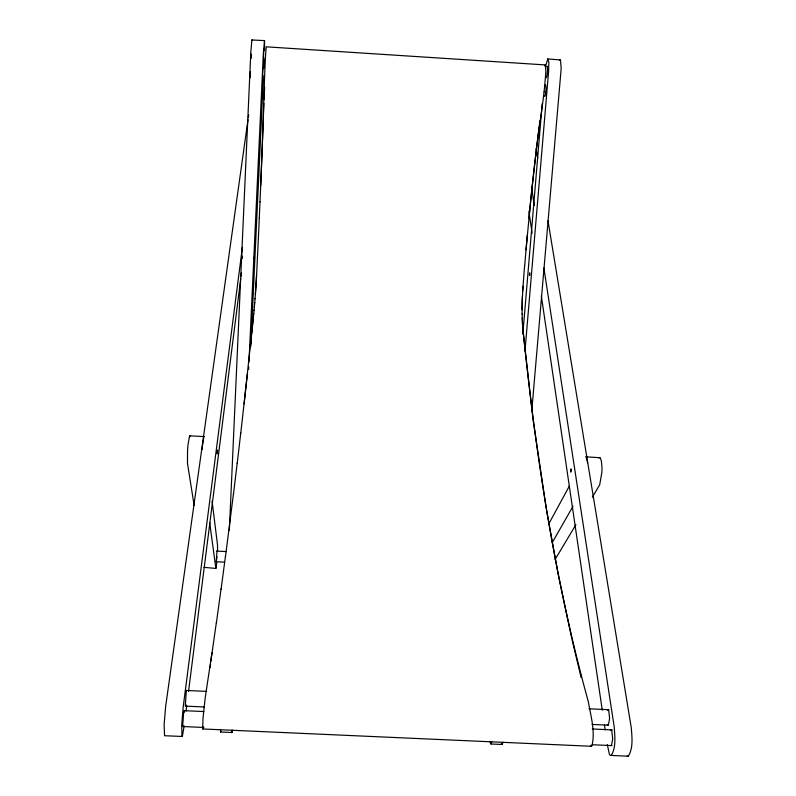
<?xml version="1.0" encoding="UTF-8"?>
<svg xmlns="http://www.w3.org/2000/svg" width="796" height="796" viewBox="0 0 796 796"><rect width="100%" height="100%" fill="white"/><g stroke="black" fill="none" stroke-linecap="round" stroke-linejoin="round"><path stroke-width="1.19" d="M217.577 550.902L217.527 545.061L212.094 501.102M242.153 258.421L242.382 256.004M251.138 54.068L251.148 58.476M264.61 50.168L264.521 40.606L251.884 39.979L250.83 52.029L229.347 530.265M260.68 185.786A670.033 36.974 -86.8 0 0 263.168 121.4A81.57 3.224 -87.1 0 0 263.526 110.704L263.735 103.351A179.498 6.149 -87.2 0 1 264.69 74.098L264.769 72.297A64.576 2.368 -87.2 0 1 265.665 53.203L266.262 46.825L545.399 64.924L545.837 71.312A64.058 7.841 -85.5 0 1 544.245 90.197L544.066 91.968M242.382 256.949L242.312 258.222M250.342 71.521L250.362 77.65M254.292 258.312C254.252 262.998 254.491 253.397 254.451 258.083M259.993 201.905L260.7 185.697A670.809 37.024 -86.8 0 0 263.197 121.271A82.197 3.254 -87.1 0 0 263.556 110.495M259.287 217.995L260.023 201.836M258.561 234.024L259.307 217.935M248.621 369.444L248.74 366.966M248.969 362.001L263.376 52.834L264.521 40.606M250.8 346.399L263.337 78.227M263.794 68.297L264.202 59.61M263.526 110.704L263.874 103.371M264.053 99.699L264.65 87.172M258.581 233.984L256.561 275.595A50.257 1.93 -86.9 0 1 255.377 294.421M522.664 291.038L524.604 265.625M523.052 286.172L522.743 290.988A49.382 6.328 -86.4 0 0 522.146 309.535L522.077 314.102M216.93 556.653L216.293 561.767L216.96 551.14M255.058 298.789L255.367 294.192A49.79 1.91 -86.9 0 0 256.541 275.535M254.73 302.948L255.058 298.52M263.098 75.809C262.312 83.719 262.74 65.133 263.376 67.789M528.982 218.104L530.584 202.164A661.655 121.519 -86.8 0 1 537.768 138.594A80.884 10.696 -85.9 0 1 539.151 128.056L539.758 120.793M254.402 306.898L254.73 302.649M522.853 334.002L542.195 103.639M524.992 351.016L548.623 71.192L548.842 62.178L547.787 58.944L545.588 66.138M524.683 265.665L527.28 235.178M531.748 411.094L561.17 68.625L560.513 59.959L547.787 58.944M254.073 310.579L254.402 306.55M526.027 249.874L530.514 202.075A662.421 121.669 -86.8 0 1 537.698 138.454A81.5 10.776 -85.9 0 1 539.101 127.838M253.745 313.992L254.073 310.201M253.426 316.649L244.113 403.87M250.441 345.723L253.745 313.574M216.83 562.772L215.875 568.424L203.995 567.349M263.884 58.138C263.008 62.804 263.993 43.422 264.262 49.919M247.347 374.2L240.74 433.472M210.144 667.496L210.562 663.804M210.84 661.347L216.422 622.104M237.208 463.501L240.75 433.004M233.487 494.027L237.218 463.013M184.184 725.833L182.354 736.469L164.563 735.733L164.115 724.698L165.628 706.679L248.014 119.629M186.055 711.057L186.682 706.132M188.553 691.356L240.74 278.819M241.049 276.361L241.516 272.67M233.497 493.52L225.447 556.862M242.372 247.367L183.14 707.465L181.697 725.484L181.995 736.499M221.069 589.348L225.457 556.314M232.482 730.141L231.974 732.519L220.591 732.012L220.472 729.683M248.362 117.161L248.71 114.704M216.412 622.691L221.079 588.781M539.151 128.047L540.225 120.803A178.125 20.407 -85.4 0 0 544.066 91.978M211.975 652.859L205.219 697.614L203.02 718.111L202.681 728.31A12.875 0.667 -86.2 0 0 203.129 728.3L203.348 727.037M185.936 704.619L185.727 705.624A10.547 0.667 -86.1 0 1 185.289 705.545L186.314 690.958A10.567 0.667 -86.1 0 1 186.642 690.52M220.94 731.186L220.591 732.012M491.759 741.723L490.943 743.991L489.868 741.573M502.992 742.22L502.137 744.489L490.943 743.991M548.852 523.768L569.429 485.898M552.235 542.633L573.02 506.226M555.051 559.558L575.916 524.673M592.363 497.182L599.696 484.794L601.846 472.516A12.845 2.269 -87.4 0 0 601.945 466.904L601.368 460.794L600.164 457.73L585.796 456.814M559.459 60.397L560.026 59.74M607.338 744.648L609.348 754.061L610.293 755.354L611.288 755.454C616.273 747.096 614.84 736.23 614.204 726.857L543.887 267.983M611.288 755.454L628.273 756.2C633.467 747.951 631.964 736.967 631.258 727.624L548.006 220.8M204.045 436.676A18.517 1.184 -86.6 0 0 203.915 436.576L202.433 445.85A12.995 0.826 -86.6 0 0 202.154 449.581M203.915 436.576L189.577 435.82L187.956 445.083A12.995 0.945 -86.6 0 0 187.558 450.745L187.468 463.282L194.134 505.38M185.508 690.43L206.612 691.396M588.98 708.788L608.841 709.694M185.796 706.142L204.433 706.977M592.055 724.44L608.204 725.166M183.926 710.649L203.786 711.544M592.254 728.987L612.114 729.882M182.762 726.529L203.856 727.464M592.115 744.718L611.955 745.603M202.791 728.957L591.478 746.28M216.442 551.081L226.382 551.578M215.736 561.707L224.412 562.135M502.137 744.489L501.321 743.623M627.218 756.101L628.273 756.2M586.145 456.984L587.637 462.804M545.847 77.083L546.205 77.7A7.572 0.965 -85.5 0 0 546.952 75.799L547.648 70.128L547.18 66.168A7.572 0.965 -85.5 0 0 546.942 66.456M544.285 95.719L544.633 96.366A7.542 0.965 -85.6 0 0 545.379 94.525L546.066 88.893L545.598 84.893A7.542 0.965 -85.6 0 0 545.121 85.799M215.875 568.424L209.666 522.514M580.364 674.292L572.045 639.666M571.787 638.462L558.026 573.379L546.534 510.166M252.073 39.8L252.213 40.516M536.116 148.394L537.728 158.215M546.335 508.933L533.051 419.542L522.604 327.017M531.469 187L534.295 205.408M528.862 211.099L532.116 233.228M541.34 295.933L602.273 710.231M604.443 724.987L605.169 729.902M580.453 673.665L580.951 677.356M231.974 732.519L231.885 730.191M522.445 324.649L522.156 313.833M184.234 712.291L184.174 711.226A10.736 0.687 -86 0 0 183.727 711.176L182.682 725.992A10.716 0.687 -86 0 0 183.14 725.992M522.236 317.952L523.211 331.982C535.937 456.546 554.921 580.981 588.353 701.793C590.751 716.131 595.448 731.196 591.965 745.663A12.726 2.199 -89 0 1 590.503 745.563M544.812 66.058A9.104 1.154 -85.5 0 1 545.399 64.924M522.057 309.753A49.849 6.388 -86.4 0 1 522.415 295.853M599.04 457.939A18.298 3.224 -87.5 0 1 599.806 457.551M610.462 730.36A10.597 1.95 -89.2 0 1 611.756 730.39L612.691 738.788L611.577 745.056A10.587 1.95 -89.2 0 1 610.691 745.534M607.438 710.231A10.438 1.9 -89.1 0 1 608.701 710.171L609.607 718.38L608.512 724.609A10.418 1.9 -89.1 0 1 607.248 724.619M189.577 435.82A18.527 1.343 -86.6 0 1 189.975 436.855M217.298 452.825L217.338 453.889L217.577 449.999L217.298 452.825M570.553 470.605C571.09 476.217 571.538 464.595 570.553 470.605M529.4 274.55C529.798 278.69 530.096 269.018 529.4 274.55"/></g></svg>
